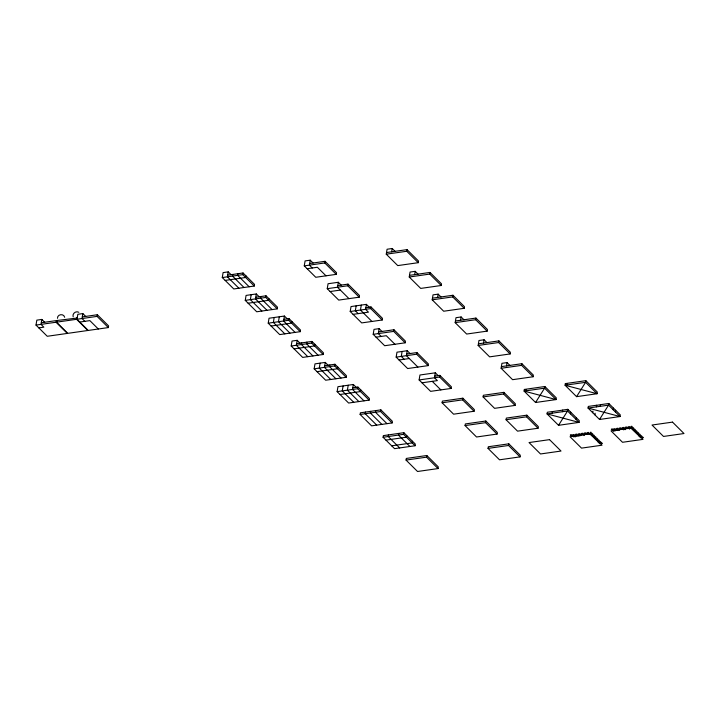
<?xml version="1.0" encoding="UTF-8"?>
<svg xmlns="http://www.w3.org/2000/svg" width="720" height="720" viewBox="0 0 720 720"><rect width="100%" height="100%" fill="white"/><g stroke="black" fill="none" stroke-linecap="round" stroke-linejoin="round"><path stroke-width="1.08" d="M36 325.089L56.088 322.227L67.347 333.414L47.259 336.276L36 325.089L36.828 320.139L41.85 319.428L44.667 322.218M41.85 319.428L41.022 324.378L43.839 327.168L38.817 327.888M56.088 322.227L56.367 320.58L41.301 322.731M56.493 322.173L76.581 319.311L87.84 330.489L67.752 333.351L56.493 322.173L56.772 320.526L77.265 318.024M57.456 318.303C57.222 314.154 63.819 313.227 64.683 317.268M76.581 319.311L76.86 317.664M82.296 316.89L97.362 314.739L108.612 325.917L108.342 327.573L88.254 330.435L76.995 319.248L77.823 314.298L82.845 313.587L85.662 316.386M82.845 313.587L82.017 318.537L84.834 321.327M108.342 327.573L97.083 316.386L97.362 314.739M227.682 275.175L243.054 272.979L254.538 284.391L254.259 286.038L233.766 288.963L222.273 277.551L223.11 272.601L228.231 271.872L231.102 274.725M228.231 271.872L227.403 276.822L238.887 288.234M232.803 274.446L232.524 276.093L244.008 287.505M237.924 273.717L237.654 275.364L249.138 286.767M254.259 286.038L242.775 274.635L243.054 272.979M245.925 275.832L245.646 277.488L225.153 280.404M255.771 297.261L266.022 295.803L277.506 307.206L277.236 308.853L256.734 311.778L245.25 300.366L246.078 295.416L256.329 293.958L259.2 296.811M251.199 294.687L250.371 299.637L261.855 311.049M256.329 293.958L255.501 298.908L266.985 310.32M260.901 296.532L260.622 298.179L272.106 309.591M277.236 308.853L265.743 297.45L266.022 295.803M268.893 298.647L268.614 300.303L248.121 303.219M283.869 319.347L288.99 318.618L300.483 330.021L300.204 331.677L279.702 334.593L268.218 323.181L269.046 318.231L284.418 316.044L287.289 318.897M274.176 317.502L273.348 322.452L284.832 333.864M279.297 316.773L278.469 321.723L289.953 333.135M284.418 316.044L283.59 320.994L295.083 332.406M300.204 331.677L288.72 320.265L288.99 318.618M291.861 321.471L291.591 323.118L271.089 326.034M309.663 263.493L325.044 261.306L336.528 272.709L336.249 274.356L315.756 277.281L304.263 265.869L305.091 260.919L310.221 260.19L313.092 263.043M296.595 343.62L311.967 341.433L323.451 352.836L323.172 354.492L302.679 357.408L291.195 346.005L292.023 341.055L297.144 340.317L300.015 343.17M310.221 260.19L309.393 265.14L312.264 267.993M297.144 340.317L296.316 345.267L307.8 356.679M301.716 342.891L301.437 344.538L312.93 355.95M306.837 342.162L306.567 343.809L318.051 355.221M336.249 274.356L324.765 262.953L325.044 261.306M323.172 354.492L311.688 343.08L311.967 341.433M314.838 344.286L314.559 345.933L294.066 348.849M337.761 285.579L348.012 284.121L359.496 295.524L359.217 297.18L338.724 300.096L327.24 288.684L328.068 283.743L338.319 282.276L341.19 285.129M324.684 365.706L334.935 364.248L346.419 375.651L346.149 377.307L325.647 380.223L314.163 368.82L314.991 363.87L325.242 362.403L328.113 365.256M320.112 363.141L319.284 368.091L330.777 379.494M338.319 282.276L337.491 287.226L348.975 298.638M325.242 362.403L324.414 367.353L335.898 378.765M329.814 364.977L329.535 366.624L341.019 378.036M359.217 297.18L347.733 285.768L348.012 284.121M346.149 377.307L334.656 365.895L334.935 364.248M337.806 367.101L337.527 368.748L317.034 371.673M365.859 307.665L370.98 306.936L382.473 318.339L382.194 319.995L361.692 322.911L350.208 311.508L351.036 306.558L366.408 304.362L369.279 307.215M352.782 387.792L357.903 387.063L369.396 398.466L369.117 400.122L348.624 403.038L337.131 391.635L337.959 386.685L353.331 384.489L356.211 387.342M356.166 305.82L355.338 310.77L358.209 313.623M343.089 385.956L342.261 390.906L353.745 402.309M361.287 305.091L360.459 310.041L371.943 321.453M348.21 385.227L347.382 390.168L358.866 401.58M366.408 304.362L365.58 309.312L368.451 312.165L353.079 314.352M353.331 384.489L352.503 389.439L363.996 400.851M382.194 319.995L370.71 308.583L370.98 306.936M369.117 400.122L357.633 388.71L357.903 387.063M360.783 389.916L360.504 391.563L340.002 394.488M386.532 252.54L407.034 249.624L418.518 261.027L418.239 262.683L397.746 265.599L386.253 254.187L387.081 249.246L392.211 248.508L395.082 251.361M378.585 331.938L393.957 329.751L405.441 341.154L405.162 342.81L384.669 345.726L373.185 334.323L374.013 329.373L379.134 328.644L382.005 331.488M360.108 414.45L360.378 412.803L380.88 409.878L392.364 421.29L392.085 422.937L371.592 425.853L360.108 414.45L380.601 411.525L392.085 422.937M391.653 251.811L392.211 248.508M379.134 328.644L378.306 333.594L381.177 336.438M365.508 412.065L365.229 413.721L376.713 425.124M370.629 411.336L370.35 412.992L381.843 424.395M375.75 410.607L375.48 412.254L386.964 423.666M418.239 262.683L406.755 251.271L407.034 249.624M405.162 342.81L393.678 331.398L393.957 329.751M380.601 411.525L380.88 409.878M409.5 275.355L430.002 272.439L441.486 283.842L441.207 285.498L420.714 288.414L409.23 277.011L410.058 272.061L415.179 271.332L418.05 274.176M406.674 354.024L416.925 352.566L428.409 363.978L428.139 365.625L407.637 368.541L396.153 357.138L396.981 352.188L407.232 350.73L410.103 353.574M383.076 437.265L383.355 435.618L403.848 432.693L415.332 444.105L415.062 445.752L394.56 448.668L383.076 437.265L403.578 434.34L415.062 445.752M414.63 274.626L415.179 271.332M402.102 351.459L401.274 356.409L404.145 359.262M388.476 434.88L388.197 436.536L399.69 447.939M407.232 350.73L406.404 355.68L417.888 367.083M398.727 433.422L398.448 435.078L409.932 446.481M441.207 285.498L429.723 274.086L430.002 272.439M428.139 365.625L416.646 354.213L416.925 352.566M403.578 434.34L403.848 432.693M406.719 435.546L406.449 437.193L385.947 440.118M432.477 298.17L452.97 295.254L464.454 306.657L464.184 308.313L443.682 311.229L432.198 299.826L433.026 294.876L438.156 294.147L441.027 297M434.772 376.11L439.893 375.381L451.386 386.793L451.107 388.44L430.605 391.356L419.121 379.953L419.949 375.003L435.321 372.816L438.192 375.66M406.044 460.08L406.323 458.433L426.825 455.508L438.309 466.92L438.03 468.567L417.537 471.492L406.044 460.08L426.546 457.164L438.03 468.567M412.461 441.252L412.191 442.899L391.689 445.824M437.598 297.441L438.156 294.147M435.321 372.816L434.493 377.766L437.364 380.61L421.992 382.806M464.184 308.313L452.7 296.901L452.97 295.254M451.107 388.44L439.623 377.028L439.893 375.381M426.546 457.164L426.825 455.508M455.445 320.985L475.947 318.069L487.431 329.481L487.152 331.128L466.659 334.044L455.175 322.641L456.003 317.691L461.124 316.962L463.995 319.815M442.098 402.768L442.368 401.121L462.87 398.196L474.354 409.608L474.075 411.255L453.582 414.18L442.098 402.768L462.591 399.852L474.075 411.255M460.575 320.256L461.124 316.962M487.152 331.128L475.668 319.716L475.947 318.069M462.591 399.852L462.87 398.196M478.422 343.809L498.915 340.884L510.399 352.296L510.129 353.943L489.627 356.859L478.143 345.456L478.971 340.506L484.092 339.777L486.963 342.63M465.066 425.583L465.345 423.936L485.838 421.011L497.322 432.423L497.052 434.07L476.55 436.995L465.066 425.583L485.568 422.667L497.052 434.07M483.543 343.071L484.092 339.777M483.093 396.927L483.363 395.28L503.865 392.355L515.349 403.767L515.07 405.414L494.577 408.339L483.093 396.927L503.586 394.011L515.07 405.414M510.129 353.943L498.636 342.531L498.915 340.884M485.568 422.667L485.838 421.011M501.39 366.624L521.883 363.699L533.376 375.111L533.097 376.758L512.595 379.683L501.111 368.271L501.939 363.321L507.069 362.592L509.94 365.445M488.034 448.398L488.313 446.751L508.815 443.826L520.299 455.238L520.02 456.885L499.527 459.81L488.034 448.398L508.536 445.482L520.02 456.885M506.511 365.895L507.069 362.592M503.586 394.011L503.865 392.355M506.061 419.742L506.34 418.095L526.833 415.17L538.317 426.582L538.047 428.229L517.545 431.154L506.061 419.742L526.554 416.826L538.047 428.229M533.097 376.758L521.613 365.355L521.883 363.699M508.536 445.482L508.815 443.826M524.358 389.439L524.088 391.086L535.572 402.498L556.065 399.573L556.344 397.926L544.86 386.514L524.358 389.439L526.356 389.97M526.554 416.826L526.833 415.17M544.86 386.514L544.581 388.17L535.572 402.498M552.177 413.172L552.456 411.525L547.335 412.254L547.056 413.901L558.54 425.313L579.042 422.388L579.312 420.741L567.828 409.329L562.707 410.067L562.428 411.714M565.353 383.598L565.083 385.245L576.567 396.657L597.06 393.732L597.339 392.085L585.855 380.673L565.353 383.598L567.351 384.129M567.828 409.329L567.549 410.985L558.54 425.313M570.429 413.838L570.699 412.182M576.171 419.535L576.441 417.888M585.855 380.673L585.576 382.329L576.567 396.657M592.713 412.695L592.983 411.111M594.873 414.837L595.134 413.253M596.376 406.872L596.655 405.225L588.33 406.413L588.051 408.06L599.535 419.472L620.037 416.547L620.307 414.9L608.823 403.497L600.498 404.676L600.219 406.332M608.823 403.497L608.544 405.144L599.535 419.472M613.215 409.779L613.494 408.123M615.366 411.912L615.645 410.265M571.644 436.365L572.688 434.7L574.137 434.493L573.012 436.275M573.849 437.049L575.586 434.286L577.035 434.079L575.262 436.896M576.945 436.32L578.484 433.872L579.933 433.665L578.349 436.185M579.762 436.041L581.382 433.458L582.831 433.251L581.733 435.006M583.164 434.817L584.28 433.044L585.729 432.837L584.037 435.537M586.044 434.448L587.187 432.63L588.636 432.423L587.484 434.259M588.924 434.061L590.805 432.117L591.21 432.522L590.049 434.358M590.877 435.159L592.029 433.323L592.839 434.133L591.696 435.951M592.515 436.734L593.649 434.943L594.459 435.744L593.343 437.526M594.171 438.3L595.269 436.554L596.088 437.355L594.999 439.083M595.836 439.848L596.898 438.165L597.708 438.975L596.682 440.604M597.339 441.657L598.518 439.776L599.337 440.586L598.176 442.431M599.022 443.178L600.147 441.396L600.957 442.197L599.913 443.862M612.639 430.524L613.683 428.859L615.132 428.652L613.449 431.325M614.844 431.208L616.581 428.445L618.03 428.238L616.851 430.119M617.94 430.479L619.479 428.031L620.928 427.824L619.344 430.344M621.297 429.336L622.377 427.617L623.826 427.41L622.728 429.165M623.601 429.867L625.275 427.203L626.724 426.996L625.032 429.696M627.039 428.607L628.182 426.789L629.631 426.582L628.479 428.418M629.334 429.147L631.08 426.375L631.8 426.276L632.205 426.681L631.044 428.526M631.872 429.318L633.015 427.482L633.834 428.292L632.691 430.11M633.51 430.893L634.644 429.102L635.454 429.903L634.338 431.685M635.166 432.459L636.264 430.713L637.083 431.523L635.994 433.242M636.831 434.007L637.893 432.324L638.703 433.134L637.677 434.763M638.334 435.816L639.513 433.935L640.332 434.745L639.171 436.59M640.017 437.337L641.142 435.555L641.952 436.356L640.908 438.021M222.273 277.551L242.775 274.635M304.263 265.869L324.765 262.953M386.253 254.187L406.755 251.271M307.134 268.722L317.385 267.264L325.998 275.823M76.995 319.248L97.083 316.386M79.812 322.047L89.856 320.616L98.298 329.004M245.25 300.366L265.743 297.45M327.24 288.684L347.733 285.768M409.23 277.011L429.723 274.086M330.111 291.537L340.362 290.079M268.218 323.181L288.72 320.265M350.208 311.508L370.71 308.583M432.198 299.826L452.7 296.901M291.195 346.005L311.688 343.08M373.185 334.323L393.678 331.398M455.175 322.641L475.668 319.716M376.056 337.176L386.298 335.709L394.911 344.268M314.163 368.82L334.656 365.895M396.153 357.138L416.646 354.213M478.143 345.456L498.636 342.531M399.024 359.991L409.275 358.524M337.131 391.635L357.633 388.71M419.121 379.953L439.623 377.028M501.111 368.271L521.613 365.355M552.447 411.588L562.698 410.13M596.646 405.288L600.489 404.748M78.831 312.264C75.915 310.572 72 313.623 73.161 316.845M432.243 381.348L440.856 389.898M56.781 320.49L57.294 320.994M571.239 434.907L570.834 435.555L570.312 435.033L571.239 434.907M601.767 443.007L601.362 443.655L602.289 443.52L601.767 443.007M612.234 429.066L611.829 429.714L611.307 429.192L612.234 429.066M642.762 437.166L642.357 437.814L643.284 437.679L642.762 437.166M544.581 388.17L524.088 391.086L556.065 399.573L544.581 388.17M585.576 382.329L565.083 385.245L597.06 393.732L585.576 382.329M567.549 410.985L547.056 413.901L579.042 422.388L567.549 410.985M608.544 405.144L588.051 408.06L620.037 416.547L608.544 405.144M549.531 439.641L529.029 442.557L540.522 453.969L561.015 451.044L549.531 439.641M590.526 433.8L570.024 436.716L581.517 448.128L602.01 445.203L590.526 433.8M631.521 427.959L611.019 430.875L622.512 442.287L643.005 439.362L631.521 427.959M672.516 422.118L652.014 425.034L663.507 436.446L684 433.53L672.516 422.118"/></g></svg>
